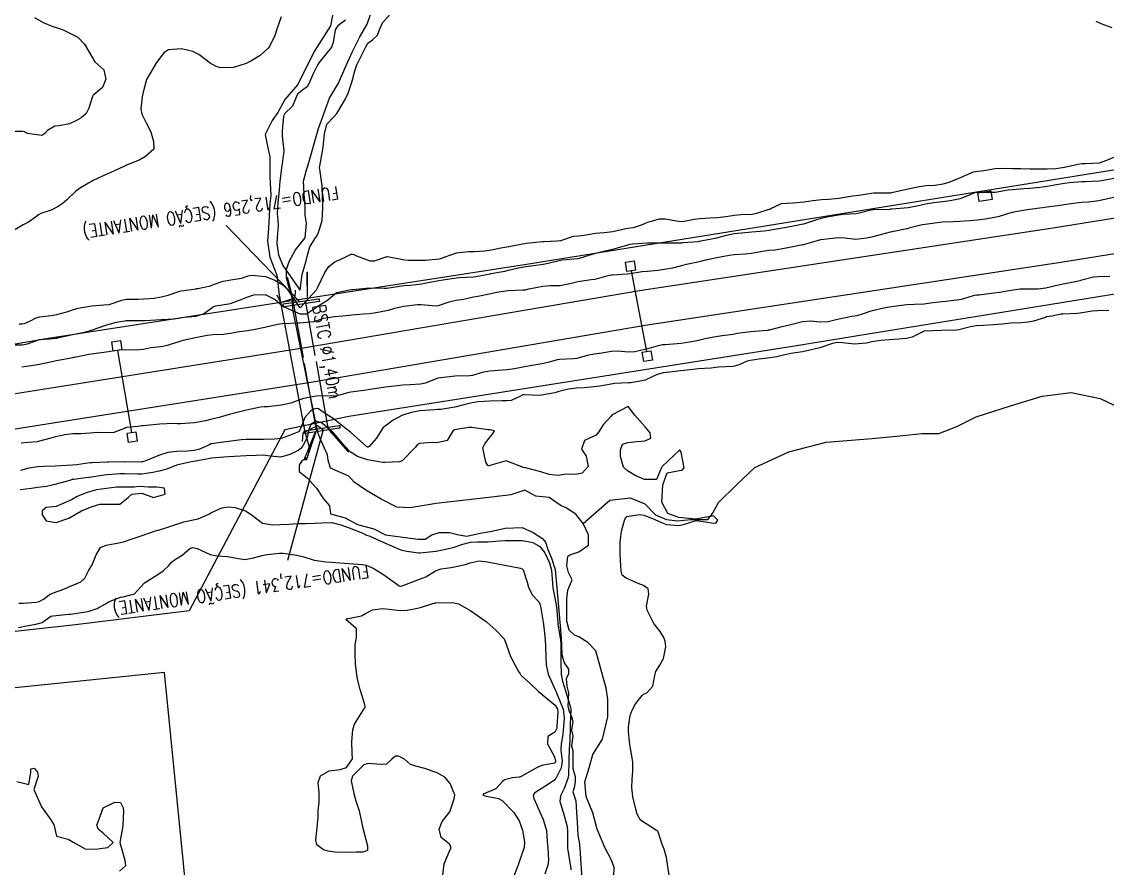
# Model space of a CAD drawing. Header units: metres. Extents: x 307586 to 320046, y 7427249 to 7434250.
# Drawn here: x 310334.6 to 310459.8, y 7432571.3 to 7432668.9 of the extents above; entities that cross this region are included whole.
import ezdxf

# ---------------------------------------------------------------- set-up
doc = ezdxf.new("R2010")
doc.units = ezdxf.units.M
doc.header["$MEASUREMENT"] = 0
doc.linetypes.add('CONTINUO', pattern=[0])
doc.linetypes.add('TRACEJADO', pattern=[8.7, 8, -0.7])
for name, color, linetype in [('ALA', 45, 'Continuous'), ('Area Verde e Lazer', 45, 'Continuous'), ('Armario', 62, 'Continuous'), ('Curvas de Nivel 1m', 11, 'Continuous'), ('Curvas de Nivel 5m', 15, 'Continuous'), ('Divisa', 42, 'FENCELINE2'), ('GALERIA', 45, 'Continuous'), ('Hidrografia', 140, 'Continuous'), ('Linha Férrea', 20, 'Continuous'), ('Pontes_Viadutos_Tubos', 190, 'Continuous'), ('Portico', 45, 'Continuous'), ('TEXTO', 45, 'Continuous')]:
    doc.layers.add(name, color=color, linetype=linetype)
doc.styles.add('ROMANS', font='romans', dxfattribs={"height": 0.2})
doc.linetypes.add('FENCELINE2', pattern='A,0.25,-0.1,[132,ltypeshp.shx,S=0.1,R=0,X=-0.1,Y=0],-0.1,1', length=1.45)

msp = doc.modelspace()

# ---------------------------------------------------------------- linework, layer by layer
at = {"layer": 'ALA', "linetype": 'CONTINUO'}
for points in [[(310367.57, 7432639.97, 713.33), (310367.49, 7432639.95, 712.21), (310367.54, 7432636.76, 712.49), (310367.59, 7432636.77, 714.92)], [(310367.59, 7432636.77, 714.92), (310367.57, 7432639.97, 713.33)], [(310365.95, 7432636.52, 714.91), (310366, 7432636.53, 712.52), (310365.29, 7432639.35, 712.28), (310365.23, 7432639.33, 713.38)], [(310365.95, 7432636.52, 714.91), (310365.23, 7432639.33, 713.38)], [(310364.74, 7432636.3, 715.2), (310364.82, 7432636.32, 714.64), (310368.88, 7432636.93, 715.19), (310368.93, 7432636.94, 714.3)], [(310364.74, 7432636.3, 715.2), (310364.79, 7432636.01, 715.2), (310364.87, 7432636.02, 714.64), (310368.93, 7432636.64, 715.19), (310368.99, 7432636.65, 714.3), (310368.93, 7432636.94, 714.3)], [(310367.44, 7432618.32, 712.63), (310367.2, 7432618.35, 713.59), (310368.51, 7432621.56, 715.03)], [(310367.21, 7432621.68, 714.66), (310367.28, 7432621.68, 715.34), (310371.22, 7432622.3, 715.31), (310371.3, 7432622.29, 714.59)], [(310371.3, 7432622.29, 714.59), (310371.29, 7432621.99, 714.59), (310371.24, 7432622, 715.31), (310367.31, 7432621.39, 715.34), (310367.23, 7432621.38, 714.66), (310367.21, 7432621.68, 714.66)], [(310368.54, 7432621.57, 712.68), (310367.44, 7432618.32, 712.63)], [(310370.06, 7432621.78, 712.69), (310372.27, 7432619.29, 713.04)], [(310372.27, 7432619.29, 713.04), (310372.34, 7432619.33, 713.64), (310370.13, 7432621.83, 715.04)]]:
    msp.add_polyline3d(points, dxfattribs=at)
at = {"layer": 'Area Verde e Lazer'}
msp.add_lwpolyline([(310275.35, 7432586.06), (310286.92, 7432471.2), (310309.08, 7432473.43), (310309.26, 7432471.65), (310362.77, 7432476.37), (310351.09, 7432593.82)], close=True, dxfattribs=at)
at = {"layer": 'Armario'}
msp.add_lwpolyline([(310444.88, 7432649.13), (310446.39, 7432649.37), (310446.55, 7432648.38), (310445.05, 7432648.14)], close=True, dxfattribs=at)
at = {"layer": 'Curvas de Nivel 1m', "flags": 128}
for points, elevation in [([(310336.09, 7432669.34), (310337.09, 7432668.78), (310338.19, 7432668.32), (310339.08, 7432668.03), (310339.47, 7432667.91), (310341.07, 7432667.09), (310341.84, 7432666.27), (310343.03, 7432664.26), (310344.09, 7432663.31), (310344.3, 7432662.24), (310343.95, 7432661.29), (310342.99, 7432660.49), (310342.86, 7432660.39), (310342.78, 7432660.26), (310342.34, 7432658.89), (310342.05, 7432658.27), (310341.46, 7432657.77), (310340.95, 7432657.49), (310340.14, 7432657.1), (310338.94, 7432656.85), (310338.43, 7432656.83), (310337.58, 7432656.32), (310337.27, 7432655.98), (310336.93, 7432655.75), (310335.29, 7432655.99), (310334.93, 7432656.16), (310334.76, 7432656.19), (310332.93, 7432656.21)], 714), ([(310364.53, 7432669.43), (310364.04, 7432668.01), (310363.8, 7432667.28), (310363.19, 7432666.02), (310363.05, 7432665.83), (310362.1, 7432664.98), (310361.04, 7432664.32), (310360.51, 7432664.05), (310359.03, 7432663.59), (310357.56, 7432663.55), (310357.03, 7432663.69), (310356.35, 7432664.1), (310355.04, 7432665.07), (310354.36, 7432665.44), (310353.05, 7432665.75), (310351.56, 7432665.64), (310351.04, 7432665.31), (310350.17, 7432664.17), (310349.01, 7432662.19), (310348.59, 7432660.59), (310348.5, 7432660.19), (310348.34, 7432658.82), (310348.45, 7432658.2), (310348.95, 7432657.22), (310349.51, 7432656.18), (310349.81, 7432655.07), (310349.84, 7432654.18), (310348.9, 7432653.31), (310348.18, 7432652.92), (310346.89, 7432652.41), (310346.76, 7432652.35), (310346.48, 7432652.21), (310345.4, 7432651.71), (310344.88, 7432651.49), (310344, 7432651.11), (310342.87, 7432650.57), (310342.66, 7432650.46), (310342.31, 7432650.27), (310341.4, 7432649.73), (310340.85, 7432649.32), (310339.79, 7432648.3), (310339.29, 7432647.85), (310338.83, 7432647.55), (310338, 7432647.15), (310336.82, 7432646.74), (310336.54, 7432646.61), (310336.19, 7432646.34), (310335.38, 7432645.77), (310334.8, 7432645.45), (310332.96, 7432644.38)], 713), ([(310371.97, 7432669.04), (310371.09, 7432668.41), (310370.77, 7432667.92), (310370.53, 7432666.46), (310370.33, 7432665.93), (310369.04, 7432664.3), (310368.87, 7432664.11), (310368.78, 7432663.95), (310368.2, 7432662.78), (310367.86, 7432661.96), (310367.59, 7432661.38), (310367, 7432660.99), (310366.44, 7432660.53), (310366.19, 7432659.98), (310365.83, 7432659.12), (310364.97, 7432658.27), (310364.79, 7432657.99), (310364.64, 7432656.29), (310364.64, 7432655.99), (310364.64, 7432655.71), (310364.83, 7432653.99), (310364.83, 7432653.91), (310364.57, 7432651.99), (310364.39, 7432650.48), (310364.36, 7432650), (310364.32, 7432649.46), (310364.16, 7432648), (310364.08, 7432646.74), (310364.14, 7432646), (310364.18, 7432645.37), (310364.09, 7432644), (310364.05, 7432643.26), (310364.22, 7432642), (310364.75, 7432640.75), (310365.28, 7432639.98), (310366.59, 7432638.11), (310366.71, 7432637.97), (310366.72, 7432637.96), (310366.98, 7432639.73), (310367.04, 7432639.97), (310367.44, 7432641.28), (310367.59, 7432641.96), (310367.83, 7432642.91), (310368.5, 7432643.95), (310368.63, 7432644.12), (310368.8, 7432644.44), (310369.27, 7432645.94), (310369.36, 7432647.41), (310369.34, 7432647.94), (310369.32, 7432648.42), (310369.26, 7432649.94), (310368.98, 7432651.86), (310368.96, 7432651.95), (310368.97, 7432652.02), (310369.32, 7432653.94), (310369.39, 7432654.42), (310369.52, 7432655.94), (310369.82, 7432657.06), (310370.65, 7432657.92), (310370.97, 7432658.3), (310371.57, 7432659.32), (310371.93, 7432659.91), (310372.28, 7432660.62), (310372.7, 7432661.9), (310372.76, 7432662.16), (310373.03, 7432663.21), (310373.26, 7432663.9), (310373.5, 7432664.35), (310374.28, 7432665.88), (310374.53, 7432666.4), (310375.07, 7432666.77), (310375.64, 7432667.3), (310375.85, 7432667.86), (310376.22, 7432668.73), (310377.1, 7432669.73)], 712), ([(310460.39, 7432668.15), (310459.1, 7432668.63), (310458.53, 7432668.88)], 713), ([(310334.34, 7432634.02), (310334.67, 7432634.03), (310334.94, 7432634.08), (310335.57, 7432634.34), (310336.29, 7432634.72), (310336.68, 7432634.84), (310338, 7432635), (310338.68, 7432635.11), (310339.81, 7432635.42), (310340.69, 7432635.73), (310341.11, 7432635.85), (310342.69, 7432636.11), (310344.1, 7432636.24), (310344.65, 7432636.27), (310344.69, 7432636.28), (310346.15, 7432636.77), (310346.7, 7432636.86), (310348.01, 7432636.89), (310348.7, 7432636.9), (310349.89, 7432636.99), (310350.71, 7432637.14), (310351.51, 7432637.35), (310352.72, 7432637.76), (310353.02, 7432637.83), (310354.72, 7432638.08), (310354.75, 7432638.09), (310354.92, 7432638.11), (310356.39, 7432638.43), (310356.73, 7432638.55), (310357.84, 7432638.97), (310358.73, 7432639.11), (310359.98, 7432639.29), (310360.74, 7432639.55), (310361.14, 7432639.63), (310362.74, 7432639.48), (310363.79, 7432639.06), (310364.73, 7432638.52), (310365.28, 7432637.98), (310366.41, 7432636.26), (310366.61, 7432635.97), (310366.69, 7432635.92), (310366.74, 7432635.92), (310366.81, 7432635.97), (310367.7, 7432636.96), (310368.62, 7432637.95), (310368.66, 7432638.02), (310368.73, 7432638.19), (310369.57, 7432639.94), (310370.02, 7432640.66), (310370.76, 7432641.23), (310371.25, 7432641.43), (310372.29, 7432641.9), (310372.62, 7432642.06), (310372.77, 7432642.07), (310372.92, 7432642.04), (310373.22, 7432641.89), (310374.76, 7432641.28), (310375.32, 7432641.31), (310376.77, 7432641.81), (310376.81, 7432641.81), (310378.77, 7432641.4), (310379.23, 7432641.36), (310380.77, 7432641.37), (310381.17, 7432641.39), (310382.77, 7432641.54), (310382.97, 7432641.58), (310383.47, 7432641.77), (310384.78, 7432642.23), (310386.13, 7432642.39), (310386.78, 7432642.39), (310388.04, 7432642.46), (310388.78, 7432642.56), (310389.88, 7432642.79), (310390.79, 7432642.96), (310391.39, 7432643.07), (310392.79, 7432643.35), (310394.68, 7432643.52), (310394.79, 7432643.53), (310394.88, 7432643.54), (310396.32, 7432643.61), (310396.76, 7432643.64), (310396.79, 7432643.64), (310398.26, 7432644.13), (310398.8, 7432644.19), (310399.47, 7432644.25), (310400.8, 7432644.48), (310401.78, 7432644.58), (310402.8, 7432644.69), (310404.3, 7432645.01), (310404.81, 7432645.1), (310405.17, 7432645.15), (310406.23, 7432645.5), (310406.63, 7432645.68), (310406.82, 7432645.76), (310408.16, 7432646.14), (310408.82, 7432646.13), (310410.4, 7432645.86), (310410.82, 7432645.85), (310412.16, 7432646.09), (310412.82, 7432646.18), (310413.96, 7432646.27), (310414.83, 7432646.31), (310415.82, 7432646.39), (310416.83, 7432646.55), (310417.57, 7432646.63), (310418.83, 7432646.69), (310419.4, 7432646.78), (310420.84, 7432647.24), (310420.9, 7432647.26), (310421, 7432647.32), (310422.26, 7432647.9), (310422.85, 7432647.96), (310423.54, 7432647.98), (310424.85, 7432648.1), (310425.87, 7432648.25), (310426.85, 7432648.37), (310427.67, 7432648.42), (310428.86, 7432648.54), (310430.44, 7432648.79), (310430.86, 7432648.84), (310431.18, 7432648.88), (310432.86, 7432649.12), (310432.92, 7432649.12), (310434.86, 7432649.15), (310434.94, 7432649.16), (310436.49, 7432649.52), (310436.87, 7432649.59), (310438.11, 7432649.88), (310438.88, 7432649.97), (310439.94, 7432650.03), (310440.88, 7432650.16), (310441.6, 7432650.35), (310442.89, 7432650.89), (310443.01, 7432650.94), (310443.25, 7432651.06), (310444.4, 7432651.54), (310444.9, 7432651.62), (310445.59, 7432651.72), (310446.9, 7432651.96), (310447.9, 7432652), (310448.9, 7432651.96), (310449.85, 7432651.93), (310450.9, 7432651.9), (310451.95, 7432651.9), (310452.9, 7432651.91), (310453.87, 7432651.96), (310454.9, 7432652.1), (310456.44, 7432652.43), (310456.91, 7432652.5), (310457.29, 7432652.5), (310458.91, 7432652.61), (310459.66, 7432652.86), (310460.92, 7432653.36)], 713), ([(310333.39, 7432631.62), (310334.64, 7432631.61), (310335.27, 7432631.72), (310336.65, 7432632.21), (310336.75, 7432632.23), (310337.79, 7432632.32), (310338.59, 7432632.38), (310338.65, 7432632.39), (310338.76, 7432632.42), (310340.66, 7432632.83), (310341.85, 7432633.08), (310342.66, 7432633.3), (310344.33, 7432633.89), (310344.67, 7432634), (310344.85, 7432634.05), (310345.54, 7432634.22), (310346.5, 7432634.38), (310346.67, 7432634.4), (310348.46, 7432634.41), (310348.68, 7432634.41), (310348.91, 7432634.42), (310350.68, 7432634.54), (310352.2, 7432634.62), (310352.68, 7432634.68), (310353.34, 7432634.79), (310354.68, 7432634.93), (310355.58, 7432635.2), (310356.69, 7432635.98), (310356.76, 7432636.02), (310357.02, 7432636.09), (310358.45, 7432636.32), (310358.7, 7432636.39), (310359.91, 7432636.85), (310360.71, 7432637.15), (310361.39, 7432637.36), (310362.71, 7432637.43), (310363.86, 7432636.84), (310364.69, 7432636.12), (310364.88, 7432635.99), (310366.68, 7432635.18), (310367.45, 7432635.19), (310368.6, 7432635.95), (310368.65, 7432636), (310368.69, 7432636.04), (310369.88, 7432636.76), (310370.72, 7432637.5), (310370.97, 7432637.66), (310372.23, 7432637.9), (310372.64, 7432637.98), (310372.72, 7432637.99), (310372.82, 7432637.99), (310374.73, 7432638.18), (310376.43, 7432638.15), (310376.73, 7432638.16), (310378.19, 7432638.38), (310378.73, 7432638.44), (310379.4, 7432638.49), (310380.73, 7432638.66), (310381.69, 7432638.83), (310382.74, 7432639.01), (310384.22, 7432639.24), (310384.74, 7432639.34), (310385.1, 7432639.39), (310386.74, 7432639.45), (310386.99, 7432639.48), (310388.24, 7432639.72), (310388.65, 7432639.81), (310388.74, 7432639.83), (310390.33, 7432640.11), (310390.75, 7432640.22), (310391.92, 7432640.5), (310392.76, 7432640.63), (310393.64, 7432640.77), (310394.76, 7432640.93), (310395.35, 7432641.04), (310396.77, 7432641.38), (310396.96, 7432641.41), (310398.77, 7432641.55), (310398.81, 7432641.55), (310398.94, 7432641.59), (310400.78, 7432642.19), (310401.88, 7432642.45), (310402.78, 7432642.66), (310404.39, 7432643.11), (310404.79, 7432643.22), (310405.05, 7432643.25), (310406.79, 7432643.38), (310406.9, 7432643.38), (310408.79, 7432643.38), (310410.74, 7432643.38), (310410.79, 7432643.39), (310410.84, 7432643.4), (310411.43, 7432643.43), (310412.68, 7432643.53), (310412.79, 7432643.55), (310412.96, 7432643.59), (310414.8, 7432643.94), (310415.92, 7432644.26), (310416.8, 7432644.43), (310417.64, 7432644.52), (310418.81, 7432644.63), (310420.25, 7432644.77), (310420.81, 7432644.85), (310421.21, 7432644.91), (310422.81, 7432645.18), (310423.4, 7432645.29), (310424.57, 7432645.52), (310424.82, 7432645.58), (310426.09, 7432645.99), (310426.83, 7432646.21), (310427.69, 7432646.39), (310428.83, 7432646.6), (310429.39, 7432646.67), (310430.84, 7432646.77), (310431.21, 7432646.83), (310432.57, 7432647.18), (310432.79, 7432647.23), (310432.84, 7432647.23), (310434.74, 7432647.27), (310434.84, 7432647.28), (310434.97, 7432647.29), (310436.85, 7432647.43), (310438.25, 7432647.71), (310438.85, 7432647.88), (310439.78, 7432648.02), (310440.85, 7432648.13), (310441.68, 7432648.25), (310442.86, 7432648.5), (310443.28, 7432648.64), (310444.28, 7432649.05), (310444.7, 7432649.2), (310444.87, 7432649.23), (310446.67, 7432649.21), (310446.87, 7432649.23), (310448.38, 7432649.48), (310448.87, 7432649.54), (310450.2, 7432649.65), (310450.87, 7432649.68), (310452.03, 7432649.8), (310452.88, 7432649.92), (310453.75, 7432650.06), (310454.88, 7432650.25), (310455.47, 7432650.33), (310456.89, 7432650.44), (310457.32, 7432650.46), (310458.89, 7432650.52), (310459.2, 7432650.56), (310460.56, 7432650.84)], 714), ([(310459.99, 7432635.56), (310458.7, 7432635.53), (310458.07, 7432635.51), (310456.7, 7432635.28), (310456.36, 7432635.23), (310454.7, 7432635.15), (310454.49, 7432635.13), (310453.42, 7432634.93), (310452.81, 7432634.82), (310452.69, 7432634.78), (310451.31, 7432634.33), (310450.69, 7432634.22), (310449.87, 7432634.16), (310448.68, 7432634.09), (310447.68, 7432634.01), (310446.68, 7432633.91), (310445.51, 7432633.85), (310444.68, 7432633.82), (310444.03, 7432633.7), (310442.68, 7432633.33), (310442.43, 7432633.3), (310440.67, 7432633.28), (310438.74, 7432633.18), (310438.67, 7432633.17), (310438.63, 7432633.16), (310438.56, 7432633.11), (310437.31, 7432632.48), (310436.67, 7432632.34), (310435.77, 7432632.25), (310434.66, 7432632.18), (310433.71, 7432632.12), (310432.66, 7432631.95), (310432.03, 7432631.82), (310430.66, 7432631.67), (310429.28, 7432631.84), (310428.66, 7432631.87), (310428.12, 7432631.77), (310426.65, 7432631.25), (310425.03, 7432630.88), (310424.65, 7432630.82), (310423.33, 7432630.6), (310422.64, 7432630.44), (310421.71, 7432630.24), (310420.63, 7432630.09), (310419.95, 7432630.01), (310418.63, 7432629.81), (310418.27, 7432629.71), (310417.43, 7432629.36), (310416.84, 7432629.15), (310416.62, 7432629.12), (310414.98, 7432629.03), (310414.62, 7432628.98), (310414.14, 7432628.92), (310412.62, 7432628.83), (310411.38, 7432628.67), (310410.61, 7432628.6), (310409.67, 7432628.51), (310408.61, 7432628.38), (310407.89, 7432628.19), (310406.6, 7432627.57), (310406.55, 7432627.54), (310406.33, 7432627.49), (310404.88, 7432627.23), (310404.6, 7432627.21), (310402.99, 7432627.14), (310402.6, 7432627.07), (310401.31, 7432626.84), (310400.59, 7432626.76), (310399.51, 7432626.65), (310398.59, 7432626.6), (310397.68, 7432626.51), (310396.58, 7432626.23), (310396.1, 7432626.09), (310394.58, 7432625.79), (310394.42, 7432625.78), (310392.58, 7432625.86), (310392.4, 7432625.84), (310392.07, 7432625.66), (310391.06, 7432625.19), (310390.57, 7432625.14), (310390.03, 7432625.15), (310388.57, 7432625.12), (310387.26, 7432625.03), (310386.56, 7432624.93), (310385.6, 7432624.7), (310384.56, 7432624.44), (310382.94, 7432624.16), (310382.56, 7432624.14), (310382.21, 7432624.13), (310380.55, 7432623.99), (310379.59, 7432623.81), (310378.55, 7432623.49), (310377.47, 7432622.91), (310376.54, 7432622.24), (310376.32, 7432622.07), (310376.16, 7432621.85), (310375.55, 7432620.83), (310374.68, 7432619.87), (310374.56, 7432619.81), (310374.5, 7432619.81), (310374.46, 7432619.83), (310374.39, 7432619.87), (310372.53, 7432621.53), (310372.08, 7432621.9), (310370.54, 7432623.1), (310370.05, 7432623.43), (310369.27, 7432623.94), (310368.84, 7432624.23), (310368.56, 7432624.28), (310368.3, 7432624.21), (310367.94, 7432623.96), (310367.27, 7432623.24), (310366.76, 7432621.97), (310366.7, 7432621.8), (310366.53, 7432621.59), (310365.4, 7432621.1), (310364.52, 7432620.82), (310363.78, 7432620.74), (310362.51, 7432620.71), (310361.85, 7432620.69), (310360.51, 7432620.68), (310359.91, 7432620.65), (310358.51, 7432620.47), (310358.16, 7432620.42), (310356.5, 7432620.21), (310356.41, 7432620.18), (310356.26, 7432620.09), (310355.04, 7432619.56), (310354.5, 7432619.44), (310353.74, 7432619.36), (310352.49, 7432619.3), (310351.46, 7432619.19), (310350.49, 7432618.88), (310348.8, 7432618.19), (310348.56, 7432618.11), (310348.48, 7432618.1), (310346.56, 7432618.13), (310346.48, 7432618.12), (310344.63, 7432618.08), (310344.48, 7432618.07), (310342.72, 7432618.02), (310342.48, 7432617.99), (310340.97, 7432617.78), (310340.47, 7432617.74), (310339.12, 7432617.65), (310338.47, 7432617.62), (310337.21, 7432617.59), (310336.47, 7432617.53), (310335.44, 7432617.37), (310334.46, 7432617.13)], 714), ([(310409.36, 7432570), (310409.15, 7432571.45), (310409, 7432572.51), (310408.72, 7432573.46), (310408.49, 7432573.99), (310408.03, 7432575.47), (310407.97, 7432575.54), (310407.83, 7432575.61), (310405.99, 7432576.8), (310405.59, 7432577.49), (310405.44, 7432578.07), (310405.1, 7432579.5), (310404.97, 7432580.57), (310405.01, 7432581.5), (310405.1, 7432582.47), (310405.1, 7432583.5), (310404.89, 7432584.69), (310404.75, 7432585.5), (310404.59, 7432587.03), (310404.58, 7432587.51), (310404.78, 7432588.86), (310405.03, 7432589.5), (310405.42, 7432590.23), (310406.17, 7432591.19), (310406.34, 7432591.32), (310406.7, 7432591.48), (310407.41, 7432592.25), (310407.62, 7432593.48), (310407.74, 7432593.93), (310408.2, 7432594.68), (310408.64, 7432595.46), (310408.91, 7432596.78), (310408.81, 7432597.46), (310408.66, 7432597.87), (310408.25, 7432598.55), (310407.53, 7432599.48), (310406.74, 7432601.03), (310406.67, 7432601.49), (310406.93, 7432602.86), (310406.85, 7432603.48), (310406.32, 7432603.85), (310405.72, 7432604.1), (310404.32, 7432604.71), (310403.88, 7432605.07), (310403.76, 7432605.52), (310403.73, 7432606.14), (310403.62, 7432607.52), (310403.65, 7432608.8), (310403.7, 7432609.52), (310403.78, 7432610.13), (310404.19, 7432611.51), (310404.42, 7432611.81), (310405.86, 7432612.06), (310406.42, 7432611.97), (310407.64, 7432611.48), (310408.41, 7432611.11), (310408.99, 7432610.88), (310410.4, 7432610.77), (310410.94, 7432610.9), (310412.41, 7432611.35), (310412.48, 7432611.35), (310414.41, 7432611.04), (310414.72, 7432611.08), (310414.91, 7432611.39), (310414.42, 7432611.89), (310412.55, 7432611.56), (310412.41, 7432611.49), (310412.34, 7432611.49), (310410.42, 7432611.7), (310409.13, 7432612.17), (310408.43, 7432613.47), (310408.55, 7432615.47), (310409.07, 7432616.87), (310410.48, 7432617.13), (310410.77, 7432617.14), (310411.03, 7432617.43), (310410.69, 7432619.25), (310410.57, 7432619.44), (310410.5, 7432619.48), (310410.47, 7432619.48), (310410.43, 7432619.44), (310408.48, 7432617.58), (310408.43, 7432617.52), (310408.41, 7432617.47), (310407.84, 7432616.09), (310406.46, 7432616.08), (310405.45, 7432616.52), (310404.48, 7432617.07), (310404.01, 7432617.52), (310403.69, 7432618.72), (310403.68, 7432619.52), (310403.89, 7432620.14), (310404.52, 7432620.34), (310405.56, 7432620.46), (310406.52, 7432620.54), (310407.16, 7432620.85), (310407.11, 7432621.48), (310406.54, 7432622.17), (310405.33, 7432623.5), (310404.56, 7432624.51), (310402.73, 7432623.54), (310402.55, 7432623.36), (310401.69, 7432622.4), (310401.14, 7432621.55), (310400.88, 7432621.2), (310400.52, 7432621.03), (310399.52, 7432620.57), (310399.17, 7432619.58), (310399.7, 7432618.77), (310399.96, 7432617.57), (310399.24, 7432616.81), (310398.47, 7432616.65), (310397.39, 7432616.68), (310396.47, 7432616.56), (310395.45, 7432616.64), (310394.47, 7432616.97), (310392.7, 7432617.44), (310392.48, 7432617.48), (310392, 7432617.66), (310390.49, 7432618.25), (310388.62, 7432617.71), (310388.53, 7432617.67), (310388.48, 7432617.66), (310388.39, 7432617.71), (310388.13, 7432618.07), (310387.8, 7432619.72), (310388.04, 7432620.19), (310388.52, 7432620.83), (310388.93, 7432621.3), (310389.13, 7432621.7), (310388.65, 7432621.82), (310388.53, 7432621.81), (310388.43, 7432621.82), (310386.54, 7432622.08), (310386.2, 7432622.06), (310384.53, 7432621.82), (310384.36, 7432621.75), (310383.69, 7432620.59), (310382.51, 7432620.32), (310381.96, 7432620.34), (310380.51, 7432620.25), (310380.24, 7432620.07), (310380.02, 7432619.81), (310378.49, 7432618.22), (310378.2, 7432618.12), (310376.48, 7432618.05), (310376.28, 7432618.06), (310374.49, 7432618.35), (310373.34, 7432618.74), (310372.5, 7432619.29), (310371.89, 7432619.91), (310370.53, 7432621.5), (310370.09, 7432621.93), (310369.2, 7432622.6), (310368.54, 7432622.8), (310367.98, 7432622.51), (310367.77, 7432621.96), (310367.54, 7432620.93), (310367.03, 7432619.96), (310366.79, 7432619.67), (310366.5, 7432619.42), (310365.53, 7432618.95), (310364.49, 7432618.67), (310363.27, 7432618.79), (310362.49, 7432618.87), (310361.66, 7432618.86), (310360.49, 7432618.81), (310359.17, 7432618.74), (310358.49, 7432618.69), (310357.92, 7432618.64), (310356.49, 7432618.53), (310356.12, 7432618.46), (310354.48, 7432618.16), (310354.21, 7432618.11), (310352.8, 7432617.82), (310352.48, 7432617.72), (310351.35, 7432617.27), (310350.47, 7432617.04), (310349.74, 7432616.9), (310348.46, 7432616.71), (310347.96, 7432616.69), (310346.46, 7432616.74), (310345.95, 7432616.73), (310344.46, 7432616.62), (310344.11, 7432616.58), (310342.45, 7432616.31), (310342.41, 7432616.31), (310341.96, 7432616.26), (310340.63, 7432616.1), (310340.45, 7432616.07), (310340.15, 7432615.98), (310338.44, 7432615.5), (310337.47, 7432615.29), (310336.44, 7432615.15), (310335.73, 7432615.05), (310334.44, 7432614.91)], 713), ([(310334.28, 7432601.81), (310334.8, 7432601.83), (310336.29, 7432601.93), (310336.62, 7432602), (310337.21, 7432602.32), (310337.81, 7432602.81), (310338.3, 7432603.02), (310339.46, 7432603.45), (310340.31, 7432603.83), (310340.64, 7432603.95), (310341.44, 7432604.27), (310341.88, 7432604.7), (310342.33, 7432605.57), (310342.73, 7432606.25), (310343.2, 7432607.39), (310343.7, 7432608.24), (310344.37, 7432608.51), (310345.81, 7432608.78), (310346.37, 7432608.91), (310347.34, 7432609.23), (310348.38, 7432609.6), (310350.06, 7432610.16), (310350.31, 7432610.23), (310350.38, 7432610.25), (310351.83, 7432610.71), (310352.39, 7432610.9), (310353.32, 7432611.21), (310354.4, 7432611.42), (310354.96, 7432611.55), (310356.19, 7432612.09), (310356.33, 7432612.17), (310356.41, 7432612.22), (310357.7, 7432612.8), (310358.42, 7432612.92), (310359.22, 7432612.86), (310360.42, 7432612.48), (310361.07, 7432612.03), (310362.4, 7432611.06), (310363.54, 7432610.86), (310364.4, 7432610.89), (310365.45, 7432610.93), (310366.4, 7432610.99), (310367.34, 7432611.02), (310368.4, 7432611.04), (310369.23, 7432611.1), (310370.4, 7432611.11), (310371.43, 7432610.87), (310372.39, 7432610.51), (310373.95, 7432609.88), (310374.25, 7432609.74), (310374.38, 7432609.68), (310374.67, 7432609.57), (310376.37, 7432608.82), (310378.15, 7432608.05), (310378.36, 7432607.96), (310378.47, 7432607.93), (310379.05, 7432607.82), (310380.36, 7432607.61), (310380.55, 7432607.61), (310382.02, 7432607.78), (310382.32, 7432607.82), (310382.36, 7432607.82), (310382.41, 7432607.82), (310384.37, 7432608.26), (310385.48, 7432608.63), (310386.37, 7432608.85), (310387.2, 7432608.89), (310388.37, 7432608.91), (310389.71, 7432609.02), (310390.38, 7432609.05), (310391, 7432609.05), (310392.38, 7432609.06), (310393.56, 7432608.83), (310394.37, 7432608.35), (310394.96, 7432607.62), (310395.49, 7432606.47), (310395.72, 7432605.62), (310395.84, 7432604.09), (310395.89, 7432603.61), (310396.27, 7432601.64), (310396.27, 7432601.61), (310396.29, 7432601.4), (310396.43, 7432599.61), (310396.45, 7432599.41), (310396.74, 7432597.61), (310396.78, 7432597.06), (310396.79, 7432595.6), (310396.8, 7432595.02), (310396.83, 7432593.6), (310396.97, 7432592.81), (310397.36, 7432591.6), (310397.91, 7432589.83), (310397.94, 7432589.59), (310397.87, 7432587.85), (310397.86, 7432587.59), (310397.83, 7432585.86), (310397.81, 7432585.59), (310397.71, 7432583.96), (310397.72, 7432583.59), (310397.66, 7432581.99), (310397.61, 7432581.59), (310397.19, 7432580.44), (310396.75, 7432579.6), (310396.68, 7432578.94), (310397.11, 7432577.6), (310397.52, 7432576.06), (310397.58, 7432575.59), (310397.55, 7432574), (310397.57, 7432573.59), (310397.87, 7432571.65), (310397.89, 7432571.59), (310397.93, 7432571.09)], 713), ([(310334.25, 7432599.01), (310335.35, 7432599.24), (310336.25, 7432599.42), (310336.98, 7432599.6), (310337.96, 7432600.31), (310338.21, 7432600.37), (310338.26, 7432600.37), (310340.01, 7432600.54), (310340.27, 7432600.57), (310341.75, 7432600.79), (310342.27, 7432600.88), (310343.33, 7432601.19), (310344.29, 7432601.74), (310344.59, 7432601.92), (310345.2, 7432602.22), (310346, 7432602.51), (310346.3, 7432602.57), (310347.62, 7432602.88), (310348.31, 7432603.68), (310348.76, 7432604.18), (310350.32, 7432605.13), (310350.94, 7432605.54), (310351.57, 7432606.15), (310351.92, 7432606.57), (310352.34, 7432606.88), (310353.12, 7432607.36), (310353.99, 7432608.12), (310354.36, 7432608.24), (310354.86, 7432608.11), (310356.35, 7432607.45), (310357.16, 7432607.28), (310358.35, 7432607.21), (310359.4, 7432607), (310360.35, 7432606.87), (310361.34, 7432607.04), (310362.35, 7432607.31), (310362.93, 7432607.43), (310364.36, 7432607.58), (310364.77, 7432607.57), (310366.35, 7432607.36), (310367.16, 7432607.15), (310368.35, 7432606.79), (310369.68, 7432606.6), (310370.34, 7432606.55), (310371.82, 7432606.43), (310372.34, 7432606.39), (310373.92, 7432606.29), (310374.34, 7432606.2), (310375.14, 7432605.86), (310376.33, 7432605.12), (310378.16, 7432603.83), (310378.31, 7432603.8), (310378.5, 7432603.83), (310380.32, 7432604.52), (310381.24, 7432604.87), (310382.33, 7432605.54), (310382.98, 7432605.77), (310384.14, 7432605.95), (310384.34, 7432605.97), (310385.8, 7432606.27), (310386.34, 7432606.49), (310387.36, 7432606.7), (310388.35, 7432606.59), (310389.71, 7432606.32), (310390.34, 7432606.2), (310392.16, 7432605.84), (310392.33, 7432605.78), (310392.46, 7432605.66), (310392.9, 7432604.24), (310393.06, 7432603.65), (310393.47, 7432602.8), (310394.3, 7432601.95), (310394.41, 7432601.63), (310394.44, 7432601.48), (310394.74, 7432599.63), (310394.83, 7432599.06), (310394.99, 7432597.62), (310395.04, 7432596.81), (310395.06, 7432595.62), (310395.1, 7432594.73), (310395.33, 7432593.62), (310396.17, 7432591.76), (310396.24, 7432591.61), (310396.29, 7432591.49), (310397.05, 7432589.6), (310397.16, 7432588.57), (310397.11, 7432587.6), (310397.03, 7432586.68), (310396.85, 7432585.6), (310396.81, 7432584.88), (310396.93, 7432583.6), (310396.85, 7432582.82), (310396.21, 7432581.61), (310396.14, 7432581.52), (310396.05, 7432581.42), (310394.96, 7432580.7), (310394.03, 7432580.1), (310393.76, 7432579.9), (310393.61, 7432579.64), (310393.68, 7432579.3), (310394.01, 7432578.54), (310394.42, 7432577.63), (310394.75, 7432576.86), (310395.14, 7432575.62), (310395.23, 7432574.34), (310395.28, 7432573.62), (310395.37, 7432572.18), (310395.3, 7432571.62), (310394.96, 7432570.57)], 714)]:
    msp.add_lwpolyline(points, dxfattribs=dict(at, elevation=elevation))
at = {"layer": 'Curvas de Nivel 5m', "elevation": 715, "flags": 128}
for points in [[(310334.61, 7432629.07), (310335.72, 7432629.23), (310336.61, 7432629.37), (310337.4, 7432629.54), (310338.62, 7432629.8), (310340.5, 7432630.16), (310340.62, 7432630.17), (310340.72, 7432630.18), (310341.09, 7432630.28), (310342.35, 7432630.54), (310342.63, 7432630.59), (310344.09, 7432630.78), (310344.63, 7432630.85), (310345.82, 7432631.03), (310346.64, 7432631.08), (310347.78, 7432631.05), (310348.64, 7432631.12), (310349.52, 7432631.29), (310350.64, 7432631.43), (310351.27, 7432631.53), (310352.65, 7432631.95), (310352.79, 7432632), (310353.24, 7432632.13), (310354.66, 7432632.46), (310356.02, 7432632.74), (310356.66, 7432632.8), (310357.9, 7432632.84), (310358.66, 7432632.94), (310359.74, 7432633.13), (310360.67, 7432633.26), (310361.34, 7432633.36), (310362.67, 7432633.64), (310364.13, 7432634), (310364.67, 7432634.08), (310366.52, 7432634.13), (310366.67, 7432634.13), (310368.32, 7432634.31), (310368.68, 7432634.41), (310369.44, 7432634.7), (310370.68, 7432634.88), (310371.65, 7432634.94), (310372.68, 7432635.08), (310374, 7432635.2), (310374.69, 7432635.21), (310375.26, 7432635.29), (310376.69, 7432635.57), (310376.92, 7432635.62), (310377.64, 7432635.84), (310378.49, 7432636.04), (310378.7, 7432636.07), (310380.26, 7432636.25), (310380.7, 7432636.25), (310382.36, 7432636.12), (310382.7, 7432636.16), (310383.9, 7432636.57), (310384.71, 7432636.75), (310385.56, 7432636.89), (310386.71, 7432637.14), (310387.21, 7432637.23), (310388.72, 7432637.53), (310388.87, 7432637.56), (310389.36, 7432637.7), (310390.73, 7432637.89), (310392.44, 7432637.95), (310392.73, 7432637.97), (310393.12, 7432638.05), (310394.73, 7432638.38), (310395.57, 7432638.46), (310396.73, 7432638.47), (310397.83, 7432638.69), (310398.74, 7432638.93), (310400.3, 7432639.13), (310400.74, 7432639.19), (310402.09, 7432639.55), (310402.61, 7432639.67), (310402.75, 7432639.69), (310404.46, 7432639.8), (310404.75, 7432639.83), (310406.18, 7432640.07), (310406.75, 7432640.12), (310408.01, 7432640.22), (310408.76, 7432640.32), (310409.71, 7432640.5), (310410.76, 7432640.76), (310411.3, 7432640.9), (310412.77, 7432641.2), (310412.95, 7432641.24), (310413.53, 7432641.41), (310414.78, 7432641.67), (310416.21, 7432641.95), (310416.78, 7432642.03), (310418.04, 7432642.1), (310418.78, 7432642.19), (310419.84, 7432642.39), (310420.78, 7432642.51), (310421.52, 7432642.58), (310422.79, 7432642.78), (310424.69, 7432643.17), (310424.79, 7432643.18), (310424.87, 7432643.19), (310425.06, 7432643.27), (310426.4, 7432643.65), (310426.8, 7432643.74), (310428.12, 7432643.91), (310428.8, 7432643.98), (310429.54, 7432643.96), (310430.8, 7432643.8), (310432.05, 7432643.94), (310432.8, 7432644.12), (310433.65, 7432644.33), (310434.81, 7432644.63), (310436.71, 7432645.03), (310436.81, 7432645.04), (310436.89, 7432645.05), (310437.1, 7432645.13), (310438.46, 7432645.47), (310438.82, 7432645.54), (310440.19, 7432645.73), (310440.82, 7432645.79), (310442.05, 7432645.85), (310442.83, 7432645.87), (310443.92, 7432645.95), (310444.83, 7432646.04), (310445.73, 7432646.13), (310446.83, 7432646.32), (310447.38, 7432646.46), (310448.84, 7432646.89), (310448.92, 7432646.91), (310449.23, 7432646.98), (310450.85, 7432647.25), (310452.33, 7432647.46), (310452.85, 7432647.52), (310454.11, 7432647.66), (310454.85, 7432647.78), (310455.91, 7432647.96), (310456.85, 7432648.05), (310457.65, 7432648.09), (310458.86, 7432648.25), (310460.71, 7432648.69)], [(310460.11, 7432639.49), (310458.75, 7432639.45), (310458.23, 7432639.4), (310456.74, 7432639.02), (310456.64, 7432638.99), (310456.29, 7432638.9), (310454.74, 7432638.59), (310454.33, 7432638.51), (310452.74, 7432638.15), (310451.8, 7432638.01), (310450.73, 7432638.03), (310449.78, 7432638.02), (310448.73, 7432637.89), (310447.38, 7432637.65), (310446.73, 7432637.55), (310445.03, 7432637.34), (310444.73, 7432637.32), (310444.48, 7432637.29), (310443.75, 7432637.05), (310442.95, 7432636.83), (310442.72, 7432636.78), (310441.18, 7432636.61), (310440.72, 7432636.57), (310439.42, 7432636.4), (310438.71, 7432636.31), (310437.58, 7432636.25), (310436.71, 7432636.21), (310435.76, 7432636.09), (310434.7, 7432635.95), (310434.03, 7432635.84), (310432.7, 7432635.52), (310432.43, 7432635.45), (310431.67, 7432635.19), (310430.92, 7432634.97), (310430.69, 7432634.93), (310430.37, 7432634.88), (310428.69, 7432634.55), (310427.64, 7432634.28), (310426.68, 7432634.22), (310425.63, 7432634.32), (310424.68, 7432634.27), (310423.31, 7432633.93), (310422.68, 7432633.78), (310422.29, 7432633.7), (310420.83, 7432633.32), (310420.7, 7432633.29), (310420.67, 7432633.28), (310420.63, 7432633.27), (310418.67, 7432633.1), (310417.14, 7432632.9), (310416.67, 7432632.81), (310415.42, 7432632.63), (310414.66, 7432632.54), (310413.6, 7432632.34), (310412.66, 7432632.11), (310412.09, 7432631.99), (310410.66, 7432631.75), (310408.81, 7432631.62), (310408.65, 7432631.62), (310408.52, 7432631.61), (310408.03, 7432631.48), (310406.94, 7432631.2), (310406.65, 7432631.12), (310405.34, 7432630.8), (310404.64, 7432630.78), (310403.29, 7432630.89), (310402.64, 7432630.85), (310401.54, 7432630.65), (310400.64, 7432630.53), (310399.82, 7432630.38), (310398.63, 7432630.04), (310398.25, 7432629.98), (310396.63, 7432629.9), (310396.37, 7432629.87), (310395.43, 7432629.62), (310394.79, 7432629.46), (310394.62, 7432629.42), (310394.36, 7432629.37), (310392.62, 7432629.08), (310391.45, 7432628.83), (310390.61, 7432628.71), (310389.56, 7432628.64), (310388.61, 7432628.57), (310387.87, 7432628.46), (310386.61, 7432628.08), (310386.3, 7432628.04), (310384.61, 7432628.01), (310382.6, 7432627.78), (310381.19, 7432627.2), (310380.59, 7432627.08), (310379.4, 7432627.01), (310378.59, 7432626.95), (310377.57, 7432626.85), (310376.59, 7432626.73), (310375.82, 7432626.62), (310374.58, 7432626.43), (310374.09, 7432626.36), (310372.58, 7432626.16), (310372.36, 7432626.12), (310371.69, 7432625.91), (310370.81, 7432625.68), (310370.57, 7432625.71), (310370.38, 7432625.74), (310368.57, 7432625.7), (310367.1, 7432625.43), (310366.57, 7432625.22), (310365.66, 7432624.88), (310364.56, 7432624.66), (310363.01, 7432624.46), (310362.56, 7432624.45), (310362.16, 7432624.42), (310360.55, 7432624.08), (310360.39, 7432624.04), (310358.55, 7432623.56), (310357.37, 7432623.25), (310356.54, 7432623.02), (310355.81, 7432622.83), (310354.54, 7432622.63), (310352.92, 7432622.52), (310352.54, 7432622.52), (310352.14, 7432622.55), (310350.54, 7432622.47), (310348.61, 7432622.27), (310348.53, 7432622.26), (310348.47, 7432622.26), (310348.01, 7432622.2), (310346.68, 7432622.06), (310346.53, 7432622.01), (310345.23, 7432621.52), (310344.52, 7432621.45), (310343.26, 7432621.51), (310342.52, 7432621.44), (310341.44, 7432621.35), (310340.52, 7432621.35), (310339.59, 7432621.22), (310338.51, 7432621), (310337.96, 7432620.86), (310336.5, 7432620.45), (310336.4, 7432620.43), (310335.36, 7432620.34), (310334.57, 7432620.29)], [(310383.2, 7432570.47), (310383.34, 7432571.76), (310383.95, 7432573.23), (310384.12, 7432573.58), (310384.12, 7432573.75), (310383.96, 7432574.04), (310382.99, 7432574.79), (310382.77, 7432575.77), (310383.12, 7432576.63), (310384, 7432577.75), (310384.48, 7432579.28), (310384.58, 7432579.74), (310384.04, 7432581.03), (310383.41, 7432581.76), (310382.54, 7432582.26), (310382.06, 7432582.42), (310381.09, 7432582.76), (310380.07, 7432583.03), (310379.47, 7432583.21), (310378.76, 7432583.82), (310378.32, 7432584.08), (310378.08, 7432584.17), (310377.73, 7432584.18), (310377.31, 7432583.84), (310376.67, 7432583.24), (310376.07, 7432583.23), (310374.58, 7432583.35), (310374.07, 7432583.17), (310372.75, 7432581.89), (310372.62, 7432581.32), (310372.92, 7432579.89), (310373.15, 7432579.02), (310373.53, 7432577.88), (310373.97, 7432575.87), (310374.51, 7432573.86), (310374.5, 7432573.31), (310373.95, 7432573.11), (310373.18, 7432573.12), (310371.94, 7432573.08), (310370.72, 7432573.13), (310369.95, 7432573.23), (310369.41, 7432573.39), (310368.67, 7432573.94), (310368.52, 7432574.5), (310368.71, 7432575.94), (310368.79, 7432577.14), (310368.82, 7432577.94), (310368.92, 7432578.84), (310368.94, 7432579.94), (310368.82, 7432581.16), (310369.06, 7432581.93), (310370.06, 7432582.5), (310371.34, 7432582.63), (310372.06, 7432582.87), (310372.75, 7432583.89), (310372.73, 7432584.54), (310372.69, 7432585.89), (310372.79, 7432587.22), (310372.99, 7432587.89), (310374.14, 7432589.7), (310374.21, 7432589.8), (310374.23, 7432589.87), (310374.15, 7432590.27), (310373.64, 7432591.88), (310373.35, 7432593.05), (310373.23, 7432593.88), (310373.13, 7432594.81), (310373.06, 7432595.89), (310373.09, 7432597.03), (310373.23, 7432597.89), (310373.24, 7432598.87), (310372.26, 7432599.72), (310372.04, 7432599.9), (310372.13, 7432600.04), (310372.27, 7432600.07), (310373.79, 7432600.36), (310374.27, 7432600.62), (310375.08, 7432601.06), (310376.28, 7432601.22), (310376.98, 7432601.15), (310378.28, 7432600.99), (310379.08, 7432601.02), (310380.28, 7432601.24), (310380.72, 7432601.36), (310382.04, 7432601.78), (310382.23, 7432601.84), (310382.29, 7432601.85), (310382.38, 7432601.86), (310384.29, 7432601.91), (310384.98, 7432601.74), (310386.28, 7432601.01), (310388.17, 7432599.71), (310388.26, 7432599.64), (310389.28, 7432598.72), (310390.24, 7432597.72), (310390.27, 7432597.68), (310390.29, 7432597.63), (310391, 7432595.67), (310391.91, 7432593.94), (310392.09, 7432593.66), (310392.19, 7432593.54), (310393.18, 7432592.65), (310394.17, 7432591.67), (310394.22, 7432591.63), (310396.15, 7432590.08), (310396.42, 7432589.61), (310396.46, 7432589.29), (310396.34, 7432587.61), (310396.32, 7432587.41), (310396.11, 7432586.95), (310395.29, 7432586.44), (310395.26, 7432585.62), (310396.08, 7432584.1), (310396.19, 7432583.61), (310396.18, 7432583.5), (310396.07, 7432583.38), (310394.6, 7432583.09), (310394.07, 7432582.87), (310392.22, 7432581.82), (310392.05, 7432581.76), (310391.97, 7432581.75), (310391.22, 7432581.67), (310390.28, 7432581.45), (310390.05, 7432581.27), (310389.3, 7432580.42), (310388.03, 7432579.88), (310387.89, 7432579.85), (310387.8, 7432579.71), (310388.02, 7432579.62), (310389.62, 7432579.29), (310390.02, 7432579.07), (310391.37, 7432577.67), (310391.99, 7432576.73), (310392.38, 7432575.65), (310392.62, 7432574.31), (310392.58, 7432573.65), (310391.93, 7432571.75), (310391.9, 7432571.69), (310391.89, 7432571.66), (310391.33, 7432570.24)], [(310334.04, 7432581.26), (310335.43, 7432580.93), (310335.65, 7432582.33), (310335.68, 7432582.71), (310336.06, 7432582.79), (310336.45, 7432582.33), (310336.5, 7432581.88), (310336.02, 7432580.33), (310336.89, 7432578.32), (310337.98, 7432576.84), (310338.31, 7432576.3), (310338.63, 7432574.97), (310339.96, 7432574.62), (310340.56, 7432574.27), (310341.95, 7432573.48), (310343.16, 7432573.45), (310343.95, 7432573.56), (310344.53, 7432573.64), (310345.15, 7432574.22), (310343.96, 7432575.33), (310343.47, 7432575.74), (310343.27, 7432576.24), (310343.48, 7432576.74), (310344, 7432578.23), (310345.34, 7432578.88), (310346.01, 7432578.84), (310346.33, 7432578.21), (310346.36, 7432577.85), (310346.29, 7432576.21), (310346.25, 7432575.92), (310345.95, 7432574.21), (310346.49, 7432572.2), (310346.59, 7432571.54), (310345.91, 7432570.94)]]:
    msp.add_lwpolyline(points, dxfattribs=at)
at = {"layer": 'Divisa'}
msp.add_lwpolyline([(310544.9, 7432665.99), (310460.54, 7432651.75), (310392.61, 7432640.84), (310337.42, 7432632.31), (310297.46, 7432625.44), (310281.28, 7432623.07), (310263.04, 7432620.34), (310239.3, 7432616.65), (310219.9, 7432613.85), (310197.38, 7432610.31), (310173.59, 7432606.61), (310145.27, 7432601.64), (310115.57, 7432597.17), (310084.22, 7432591.82), (310060.42, 7432588.32), (310037.59, 7432584.68)], dxfattribs=at)
at = {"layer": 'Divisa', "ltscale": 3}
msp.add_lwpolyline([(310544.9, 7432651), (310471.13, 7432639.16), (310432.47, 7432632.88), (310423.52, 7432631.43), (310372.36, 7432623.35), (310364.97, 7432621.81), (310353.94, 7432600.94), (310340.8, 7432599.33), (310316.01, 7432596.58), (310287.56, 7432594.77), (310269.81, 7432593.65), (310255.07, 7432592.61), (310237.42, 7432590.64), (310206.56, 7432587.45), (310190.63, 7432585.13), (310161.32, 7432580.9), (310157.54, 7432588.73), (310148.84, 7432587.78), (310147.72, 7432578.48), (310113.43, 7432573.92), (310096.36, 7432571.59), (310080.34, 7432568.92), (310053.54, 7432564.06)], dxfattribs=at)
at = {"layer": 'GALERIA', "linetype": 'TRACEJADO', "flags": 128}
for points in [[(310368.64, 7432621.57), (310365.96, 7432636.49)], [(310370.01, 7432621.82), (310367.34, 7432636.74)]]:
    msp.add_lwpolyline(points, dxfattribs=at)
at = {"layer": 'Hidrografia'}
for points in [[(310371.52, 7432675.27), (310370.23, 7432668.38), (310368.35, 7432665.42), (310366.46, 7432661.64), (310364.97, 7432659.89), (310364.17, 7432658.41), (310363.49, 7432657.46), (310362.68, 7432655.85), (310362.95, 7432654.5), (310363.22, 7432653.29), (310363.22, 7432651), (310363.36, 7432648.84), (310363.22, 7432647.9), (310363.09, 7432645.06), (310362.95, 7432643.58), (310363.22, 7432641.7), (310364.03, 7432639.64), (310364.3, 7432637.35), (310367.27, 7432621.58), (310367.67, 7432620.24), (310367.81, 7432619.56), (310367.53, 7432618.57), (310366.91, 7432618.23), (310366.61, 7432617.74), (310366.63, 7432617), (310367.55, 7432616.29), (310368.63, 7432615.08), (310369.44, 7432613.87), (310370.11, 7432613.06), (310370.24, 7432612.12), (310371.91, 7432611.66), (310373.35, 7432610.89), (310375.21, 7432610.39), (310376.57, 7432609.71), (310380.29, 7432609.2), (310381.14, 7432609.2), (310381.9, 7432609.71), (310382.75, 7432609.96), (310383.94, 7432609.96), (310385.04, 7432609.71), (310385.97, 7432609.54), (310387.49, 7432609.88), (310388.85, 7432610.13), (310390.37, 7432610.47), (310392.32, 7432610.56), (310393.59, 7432609.96), (310394.27, 7432609.54), (310394.69, 7432609.29), (310395.03, 7432608.86), (310395.28, 7432608.02), (310395.7, 7432607), (310396.15, 7432605.71), (310396.32, 7432603.59), (310396.66, 7432599.62), (310396.83, 7432597.84), (310396.91, 7432595.89), (310397.17, 7432594.96), (310397.67, 7432594.2), (310397.67, 7432593.69), (310397.42, 7432593.1), (310397.5, 7432592.25), (310397.67, 7432591.49), (310397.59, 7432589.95), (310397.76, 7432589.36), (310398.01, 7432588.77), (310398.18, 7432588.18), (310398.01, 7432587.16), (310398.18, 7432586.48), (310398.01, 7432585.38), (310398.18, 7432584.79), (310398.18, 7432584.2), (310398.18, 7432583.61), (310398.18, 7432582.76), (310398.44, 7432581.83), (310398.44, 7432581.24), (310398.35, 7432580.56), (310398.18, 7432580.05), (310398.52, 7432579.04), (310398.61, 7432577.68), (310398.69, 7432576.58), (310398.77, 7432575.06), (310398.94, 7432574.04), (310399.03, 7432572.94), (310399.2, 7432570.04)], [(310402.88, 7432569.35), (310402.96, 7432571.34), (310402.62, 7432572.19), (310401.86, 7432573.64), (310401, 7432575.77), (310400.49, 7432577.64), (310399.72, 7432579.52), (310399.55, 7432581.22), (310400.07, 7432582.84), (310400.49, 7432584.38), (310401.6, 7432586.16), (310402.2, 7432588.72), (310402.2, 7432590.77), (310402.03, 7432592.04), (310400.83, 7432596.33), (310399.89, 7432597.27), (310398.87, 7432597.95), (310398.36, 7432598.12), (310397.76, 7432598.72), (310397.5, 7432599.74), (310397.5, 7432601.1), (310397.5, 7432602.38), (310397.59, 7432603.32), (310398.1, 7432604.51), (310397.68, 7432605.36), (310397.5, 7432606.13), (310397.59, 7432607.24), (310397.85, 7432607.41), (310398.87, 7432607.75), (310399.98, 7432608.52), (310399.98, 7432609.71), (310399.38, 7432610.99), (310398.53, 7432612.1), (310397.33, 7432612.86), (310396.82, 7432613.03), (310395.44, 7432613.99), (310393.91, 7432614.16), (310392.63, 7432614.84), (310391.01, 7432614.33), (310389.13, 7432614.07), (310382.4, 7432613.31), (310379.42, 7432612.8), (310377.88, 7432612.88), (310376.09, 7432613.82), (310374.3, 7432614.84), (310372.94, 7432615.78), (310372.34, 7432616.46), (310370.21, 7432617.4), (310369.95, 7432618.33), (310369.87, 7432618.93), (310369.35, 7432620.12), (310369.01, 7432620.89), (310368.76, 7432621.49), (310365.94, 7432635.5), (310365.77, 7432637.28), (310365.42, 7432638.31), (310365.17, 7432639.33), (310365.17, 7432640.35), (310365.51, 7432641.29), (310366.19, 7432642.57), (310367.3, 7432643.93), (310367.47, 7432645.64), (310367.3, 7432646.57), (310367.3, 7432647.6), (310367.21, 7432649.04), (310367.13, 7432650.49), (310367.47, 7432651.77), (310367.64, 7432652.37), (310368.84, 7432656.57), (310370.11, 7432660.06), (310371.14, 7432661.77), (310371.9, 7432663.47), (310372.76, 7432665.43), (310373.61, 7432667.14), (310374.46, 7432668.59), (310375.23, 7432670.8)], [(310399.38, 7432610.99), (310402.43, 7432613.7), (310404.8, 7432613.98), (310406.48, 7432613.28), (310407.73, 7432612.02), (310408.99, 7432611.47), (310410.24, 7432611.33), (310411.78, 7432611.47), (310412.76, 7432611.47), (310413.73, 7432611.47), (310414.29, 7432612.16), (310414.99, 7432613.42), (310417.08, 7432615.51), (310419.17, 7432617.46), (310423.08, 7432619.28), (310427.41, 7432620.39), (310432.71, 7432620.81), (310435.5, 7432621.09), (310438.43, 7432621.37), (310440.38, 7432621.37), (310442.48, 7432622.21), (310444.71, 7432623.32), (310448.66, 7432624.59), (310452.29, 7432625.71), (310455.64, 7432626.13), (310458.99, 7432625.43), (310461.36, 7432624.31)]]:
    msp.add_lwpolyline(points, dxfattribs=at)
msp.add_lwpolyline([(310345.56, 7432615.18), (310343.24, 7432614.89), (310342.18, 7432614.6), (310341.02, 7432614.12), (310340.34, 7432613.73), (310338.6, 7432612.96), (310337.44, 7432612.86), (310336.96, 7432612.48), (310336.96, 7432611.99), (310337.44, 7432611.32), (310338.6, 7432611.12), (310340.05, 7432611.61), (310341.5, 7432612.48), (310342.76, 7432612.96), (310343.62, 7432613.25), (310345.17, 7432613.25), (310345.94, 7432613.25), (310346.91, 7432614.02), (310347.3, 7432614.41), (310348.46, 7432614.5), (310349.81, 7432614.02), (310351.16, 7432614.41), (310351.07, 7432615.08), (310350.2, 7432615.18), (310349.23, 7432615.18), (310348.17, 7432615.28), (310347.59, 7432615.18)], close=True, dxfattribs=at)
at = {"layer": 'Linha Férrea'}
for points in [[(310022.71, 7432576.9), (310075.61, 7432585.32), (310139.74, 7432595.4), (310201.56, 7432605.31), (310257.58, 7432613.91), (310302.03, 7432620.85), (310326.6, 7432624.86), (310367.3, 7432631.29), (310405.87, 7432637.89), (310453.82, 7432645.14), (310509.76, 7432654.12)], [(310023.32, 7432572.89), (310076.24, 7432581.32), (310140.37, 7432591.4), (310202.18, 7432601.31), (310258.2, 7432609.9), (310302.67, 7432616.85), (310327.25, 7432620.87), (310367.95, 7432627.3), (310406.51, 7432633.89), (310454.45, 7432641.14), (310510.42, 7432650.12)]]:
    msp.add_lwpolyline(points, dxfattribs=at)
at = {"layer": 'Pontes_Viadutos_Tubos'}
for points in [[(310364.05, 7432637.38), (310364.46, 7432636.5), (310366.15, 7432637.04), (310366.21, 7432637.92)], [(310366.99, 7432620.47), (310367.08, 7432621.45), (310368.73, 7432622.3), (310369.5, 7432621.74)]]:
    msp.add_lwpolyline(points, dxfattribs=at)
at = {"layer": 'Portico'}
for points in [[(310404.4, 7432640.06), (310404.24, 7432641.15), (310405.25, 7432641.3), (310405.41, 7432640.21)], [(310345.15, 7432630.87), (310344.99, 7432631.96), (310346, 7432632.11), (310346.16, 7432631.02)], [(310406.35, 7432629.69), (310406.18, 7432630.78), (310407.19, 7432630.93), (310407.35, 7432629.84)], [(310346.94, 7432620.34), (310346.78, 7432621.43), (310347.78, 7432621.58), (310347.95, 7432620.49)]]:
    msp.add_lwpolyline(points, close=True, dxfattribs=at)
for points in [[(310404.9, 7432640.13), (310406.69, 7432630.86)], [(310345.66, 7432630.94), (310347.28, 7432621.5)]]:
    msp.add_lwpolyline(points, dxfattribs=at)
at = {"layer": 'TEXTO', "linetype": 'CONTINUO'}
for points in [[(310366.65, 7432636.62, 712.26), (310358.21, 7432645.38, 0)], [(310369.33, 7432621.7, 712.34), (310365.26, 7432606.76, 0)]]:
    msp.add_polyline3d(points, dxfattribs=at)

# ---------------------------------------------------------------- texts
at = {"layer": 'TEXTO', "style": 'ROMANS', "width": 0.8}
for s, rotation, p in [('FUNDO=712,256 (SEÇÃO MONTANTE)', 188.8037, (310371.04, 7432649.91)), ('BSTC Ø1,40m', 280.1509, (310368.14, 7432636.1)), ('FUNDO=712,341 (SEÇÃO MONTANTE)', 188.4453, (310374.54, 7432606.25, 0))]:
    msp.add_text(s, height=1.5, rotation=rotation, dxfattribs=at).set_placement(p)

doc.saveas('drawing.dxf')
